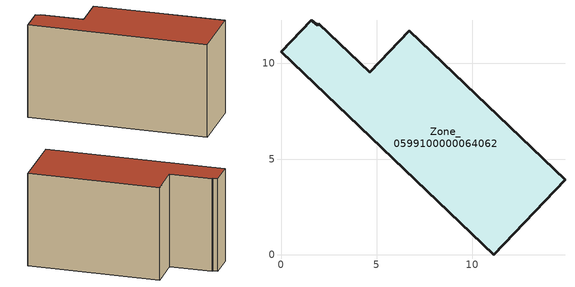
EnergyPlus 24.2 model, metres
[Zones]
Zone_0599100000064062
 floor ground (C_G): 1.91,12.01 1.98,12.07 4.63,9.54 6.69,11.71 14.84,3.92 11.11,0 0,10.61 1.58,12.27 z3.17
 wall outside (C_F): 1.58,12.27 0,10.61 11.11,0 14.84,3.92 6.69,11.71 4.63,9.54 1.98,12.07 1.91,12.01 1.58,12.27 z3.17:11.39
 roof outside (C_R): 1.98,12.07 1.91,12.01 1.58,12.27 0,10.61 11.11,0 14.84,3.92 6.69,11.71 4.63,9.54 z11.39
[BUILDING]
Pand.0599100000064062: North Axis=0; Terrain=City; Loads Convergence Tolerance Value=0.04; Temperature Convergence Tolerance Value=0.4; Solar Distribution=FullExterior; Maximum Number of Warmup Days=25; Minimum Number of Warmup Days=1
[Site:Location]
Rotterdam.The.Hague.AP_ZH_NLD Design_Conditions: Latitude=51.96; Longitude=4.45; Time Zone=1; Elevation=-4.5
[SITE:GROUNDTEMPERATURE:BUILDINGSURFACE]
18, 18, 18, 18, 18, 18, 18, 18, 18, 18, 18, 18
[MATERIAL] Thermal Absorptance=0.9; Solar Absorptance=0.7; Visible Absorptance=0.7
Name | Roughness | Thickness | Conductivity | Density | Specific Heat
G.TI.1975-1991 | MediumSmooth | 0.15 | 0.288461 | 540 | 1210
F.TI.1975-1991 | Rough | 0.3 | 0.230769 | 1920 | 840
R.TI.1975-1991 | MediumRough | 0.2 | 0.153846 | 1500 | 1000
[CONSTRUCTION]
C_G: G.TI.1975-1991
C_F: F.TI.1975-1991
C_R: R.TI.1975-1991
[ZONE]
Zone_0599100000064062: Type=1; Multiplier=1; Ceiling Height=Autocalculate; Volume=Autocalculate; Floor Area=autocalculate; Part of Total Floor Area=Yes
[ZONEINFILTRATION:DESIGNFLOWRATE]
Infil_Zone_0599100000064062: Zone or ZoneList or Space or SpaceList=Zone_0599100000064062; Schedule=AlwaysOn; Design Flow Rate Calculation Method=Flow/Area; Flow Rate per Floor Area=0.003; Constant Term Coefficient=1; Temperature Term Coefficient=0; Velocity Term Coefficient=0; Velocity Squared Term Coefficient=0
[HVACTEMPLATE:ZONE:IDEALLOADSAIRSYSTEM]
Zone_0599100000064062: Maximum Heating Supply Air Temperature=50; Minimum Cooling Supply Air Temperature=13; Maximum Heating Supply Air Humidity Ratio=0.0156; Minimum Cooling Supply Air Humidity Ratio=0.0077; Heating Limit=NoLimit; Cooling Limit=NoLimit; Dehumidification Control Type=ConstantSensibleHeatRatio; Cooling Sensible Heat Ratio=0.7; Dehumidification Setpoint=60; Humidification Control Type=None; Humidification Setpoint=30; Outdoor Air Method=None; Outdoor Air Flow Rate per Person=0.00944; Outdoor Air Flow Rate per Zone Floor Area=0; Outdoor Air Flow Rate per Zone=0; Demand Controlled Ventilation Type=None; Outdoor Air Economizer Type=NoEconomizer; Heat Recovery Type=None; Sensible Heat Recovery Effectiveness=0.7; Latent Heat Recovery Effectiveness=0.65
[ZONECONTROL:THERMOSTAT]
ThermostatControl_Zone_0599100000064062: Zone or ZoneList=Zone_0599100000064062; Control Type Schedule=DualSetpointControlType; Control 1=Thermostat_Zone_0599100000064062; Temperature Difference Between Cutout And Setpoint=0
[THERMOSTATSETPOINT:DUALSETPOINT]
Thermostat_Zone_0599100000064062: Heating Setpoint Temperature Schedule=HeatingSetpoint_Zone_0599100000064062; Cooling Setpoint Temperature Schedule=CoolingSetpoint_Zone_0599100000064062
[SCHEDULE:COMPACT]
HeatingSetpoint_Zone_0599100000064062: Through: 12/31, For: AllDays, Until: 24:00, 21
CoolingSetpoint_Zone_0599100000064062: Through: 12/31, For: AllDays, Until: 24:00, 24
DualSetpointControlType: Through: 12/31, For: AllDays, Until: 24:00, 4
AlwaysOn: Through: 12/31, For: AllDays, Until: 24:00, 1
